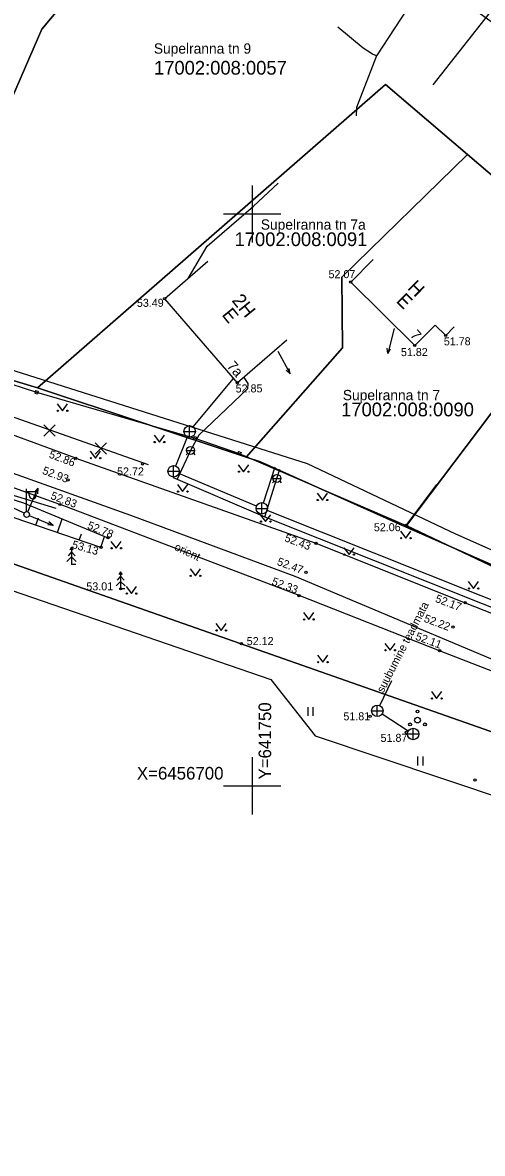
# Model space of a CAD drawing. Extents: x 641348 to 642102, y 6456398 to 6457052.
# Drawn here: x 641729.9 to 641770.1, y 6456667.9 to 6456766.7 of the extents above; entities that cross this region are included whole.
import ezdxf

# ---------------------------------------------------------------- set-up
doc = ezdxf.new("R2010")
doc.units = 0
for name, color, linetype in [('AED', 7, 'Continuous'), ('HALJASTUS', 7, 'Continuous'), ('HOONE', 7, 'Continuous'), ('KKAEV', 7, 'Continuous'), ('KORGUS', 7, 'Continuous'), ('KTRASS', 7, 'Continuous'), ('MOOTPIIR', 7, 'Continuous'), ('MPOHULIIN', 7, 'Continuous'), ('PIIR', 7, 'Continuous'), ('POST', 7, 'Continuous'), ('PUU', 7, 'Continuous'), ('RELJEEF', 7, 'Continuous'), ('SITRASS', 7, 'Continuous'), ('TEE', 7, 'Continuous'), ('VKAEV', 7, 'Continuous'), ('VORK', 7, 'Continuous'), ('VTRASS', 7, 'Continuous')]:
    doc.layers.add(name, color=color, linetype=linetype)

msp = doc.modelspace()

# ---------------------------------------------------------------- linework, layer by layer
at = {"layer": 'AED'}
for p, q in [((641726.815, 6456735.813), (641731.153, 6456734.421)), ((641726.816, 6456735.814), (641731.158, 6456734.419)), ((641731.071, 6456734.572), (641731.003, 6456734.331)), ((641731.003, 6456734.331), (641731.244, 6456734.264)), ((641731.071, 6456734.572), (641731.311, 6456734.505)), ((641731.311, 6456734.505), (641731.244, 6456734.264)), ((641744.912, 6456730.542), (641744.844, 6456730.302)), ((641744.844, 6456730.302), (641745.084, 6456730.234)), ((641744.912, 6456730.542), (641745.152, 6456730.474)), ((641745.152, 6456730.474), (641745.084, 6456730.234)), ((641748.793, 6456729.225), (641748.705, 6456728.991)), ((641748.793, 6456729.225), (641749.027, 6456729.137)), ((641749.027, 6456729.137), (641748.939, 6456728.903)), ((641748.705, 6456728.991), (641748.939, 6456728.903)), ((641763.453, 6456722.768), (641766.112, 6456726.343))]:
    msp.add_line(p, q, dxfattribs=at)
for points in [[(641731.153, 6456734.421), (641744.998, 6456730.388), (641748.866, 6456729.064), (641763.453, 6456722.768)], [(641763.453, 6456722.768), (641775.108, 6456717.232), (641783.86, 6456713.012)]]:
    msp.add_lwpolyline(points, dxfattribs=at)
at = {"layer": 'HALJASTUS'}
for p, q in [((641732.952, 6456733.402), (641733.415, 6456732.795)), ((641733.415, 6456732.795), (641733.861, 6456733.402)), ((641741.421, 6456730.663), (641741.884, 6456730.057)), ((641741.884, 6456730.057), (641742.33, 6456730.663)), ((641735.837, 6456729.257), (641736.3, 6456728.651)), ((641736.3, 6456728.651), (641736.746, 6456729.257)), ((641748.78, 6456728.073), (641749.244, 6456727.466)), ((641749.244, 6456727.466), (641749.689, 6456728.073)), ((641743.455, 6456726.334), (641743.918, 6456725.727)), ((641743.918, 6456725.727), (641744.364, 6456726.334)), ((641755.659, 6456725.594), (641756.123, 6456724.987)), ((641756.123, 6456724.987), (641756.568, 6456725.594)), ((641750.704, 6456723.707), (641751.167, 6456723.1)), ((641751.167, 6456723.1), (641751.613, 6456723.707)), ((641762.945, 6456722.263), (641763.408, 6456721.657)), ((641763.408, 6456721.657), (641763.854, 6456722.263)), ((641783.86, 6456713.012), (641763.453, 6456722.768)), ((641737.649, 6456721.375), (641738.112, 6456720.769)), ((641738.112, 6456720.769), (641738.558, 6456721.375)), ((641757.989, 6456720.82), (641758.453, 6456720.214)), ((641758.453, 6456720.214), (641758.898, 6456720.82)), ((641744.564, 6456718.97), (641745.028, 6456718.363)), ((641745.028, 6456718.363), (641745.473, 6456718.97)), ((641738.98, 6456717.416), (641739.444, 6456716.809)), ((641739.444, 6456716.809), (641739.889, 6456717.416)), ((641768.862, 6456717.86), (641769.325, 6456717.253)), ((641769.325, 6456717.253), (641769.771, 6456717.86)), ((641746.82, 6456714.197), (641747.284, 6456713.59)), ((641747.284, 6456713.59), (641747.729, 6456714.197)), ((641754.476, 6456715.159), (641754.939, 6456714.552)), ((641754.939, 6456714.552), (641755.385, 6456715.159)), ((641761.576, 6456712.457), (641762.04, 6456711.851)), ((641762.04, 6456711.851), (641762.485, 6456712.457)), ((641755.696, 6456711.421), (641756.16, 6456710.815)), ((641756.16, 6456710.815), (641756.605, 6456711.421)), ((641765.645, 6456708.239), (641766.108, 6456707.632)), ((641766.108, 6456707.632), (641766.553, 6456708.239)), ((641754.842, 6456706.886), (641754.842, 6456706.124)), ((641755.297, 6456706.886), (641755.297, 6456706.124)), ((641764.448, 6456702.549), (641764.448, 6456701.788)), ((641764.903, 6456702.549), (641764.903, 6456701.788))]:
    msp.add_line(p, q, dxfattribs=at)
for centre in [(641733.014, 6456732.795), (641733.843, 6456732.795), (641741.483, 6456730.057), (641742.312, 6456730.057), (641735.899, 6456728.651), (641736.728, 6456728.651), (641748.843, 6456727.466), (641749.672, 6456727.466), (641743.517, 6456725.727), (641744.346, 6456725.727), (641755.722, 6456724.987), (641756.55, 6456724.987), (641750.766, 6456723.1), (641751.595, 6456723.1), (641763.007, 6456721.657), (641763.836, 6456721.657), (641737.711, 6456720.769), (641738.54, 6456720.769), (641758.052, 6456720.214), (641758.88, 6456720.214), (641744.627, 6456718.363), (641745.456, 6456718.363), (641768.924, 6456717.253), (641769.753, 6456717.253), (641739.043, 6456716.809), (641739.871, 6456716.809), (641754.538, 6456714.552), (641755.367, 6456714.552), (641746.883, 6456713.59), (641747.712, 6456713.59), (641761.639, 6456711.851), (641762.468, 6456711.851), (641755.759, 6456710.815), (641756.587, 6456710.815), (641765.707, 6456707.632), (641766.536, 6456707.632)]:
    msp.add_circle(centre, 0.055, dxfattribs=at)
at = {"layer": 'HOONE'}
for p, q in [((641746.125, 6456745.837), (641742.36, 6456742.582)), ((641748.699, 6456735.248), (641742.36, 6456742.582)), ((641753.014, 6456738.978), (641748.699, 6456735.248))]:
    msp.add_line(p, q, dxfattribs=at)
msp.add_lwpolyline([(641760.557, 6456746.01), (641758.603, 6456744.039), (641764.196, 6456738.499), (641765.97, 6456740.291), (641766.897, 6456739.372), (641767.635, 6456740.117)], dxfattribs=at)
at = {"layer": 'KKAEV'}
for p, q in [((641744.53, 6456730.49), (641744.53, 6456731.49)), ((641744.03, 6456730.99), (641745.03, 6456730.99)), ((641742.63, 6456727.5), (641743.63, 6456727.5)), ((641743.13, 6456727), (641743.13, 6456728)), ((641750.33, 6456724.26), (641751.33, 6456724.26)), ((641750.83, 6456723.76), (641750.83, 6456724.76)), ((641760.422, 6456706.558), (641761.422, 6456706.558)), ((641760.922, 6456706.058), (641760.922, 6456707.058)), ((641763.553, 6456704.531), (641764.553, 6456704.531)), ((641764.053, 6456704.031), (641764.053, 6456705.031))]:
    msp.add_line(p, q, dxfattribs=at)
for centre in [(641744.53, 6456730.99), (641743.13, 6456727.5), (641750.83, 6456724.26), (641760.922, 6456706.558), (641764.053, 6456704.531)]:
    msp.add_circle(centre, 0.5, dxfattribs=at)
at = {"layer": 'KORGUS'}
for centre in [(641758.603, 6456744.039), (641742.36, 6456742.582), (641766.897, 6456739.372), (641764.196, 6456738.499), (641748.699, 6456735.248), (641734.576, 6456728.639), (641740.41, 6456728.146), (641733.908, 6456726.741), (641733.205, 6456724.598), (641763.453, 6456722.768), (641737.394, 6456721.689), (641755.562, 6456721.21), (641736.775, 6456720.841), (641754.694, 6456718.675), (641738.503, 6456717.221), (641754.09, 6456716.634), (641768.6, 6456716.002), (641767.534, 6456713.88), (641749.058, 6456712.437), (641766.364, 6456711.811), (641760.289, 6456706.086), (641763.461, 6456704.667), (641769.458, 6456700.51)]:
    msp.add_circle(centre, 0.1, dxfattribs=at)
at = {"layer": 'KTRASS'}
for p, q in [((641699.495, 6456742.626), (641740.918, 6456728.101)), ((641744.849, 6456731.375), (641748.36, 6456735.61)), ((641731.801, 6456731.551), (641732.791, 6456730.561)), ((641731.801, 6456730.561), (641732.791, 6456731.551)), ((641736.285, 6456729.983), (641737.275, 6456728.993)), ((641736.285, 6456728.993), (641737.275, 6456729.983)), ((641761.139, 6456707.009), (641762.204, 6456709.218)), ((641761.342, 6456706.286), (641763.633, 6456704.803))]:
    msp.add_line(p, q, dxfattribs=at)
for points in [[(641882.293, 6456676.556), (641879.793, 6456677.264), (641862.272, 6456681.047), (641847.198, 6456684.508), (641832.779, 6456688.406), (641818.38, 6456692.599), (641804.031, 6456697.918), (641789.589, 6456703.204), (641753.737, 6456718.29), (641739.389, 6456723.643), (641725.028, 6456728.774), (641710.75, 6456733.824), (641690.66, 6456742.345), (641687.29, 6456743.368), (641680.424, 6456744.475), (641672.832, 6456744.827), (641664.505, 6456743.391)], [(641743.316, 6456727.964), (641744.344, 6456730.526)], [(641750.369, 6456724.454), (641743.591, 6456727.306)], [(641750.984, 6456724.736), (641752, 6456727.88)], [(641793.426, 6456707.265), (641751.294, 6456724.075)]]:
    msp.add_lwpolyline(points, dxfattribs=at)
at = {"layer": 'MOOTPIIR'}
for points in [[(641633.656, 6456869.61), (641593.324, 6456824.646), (641596.15, 6456817.474), (641671.451, 6456766.581), (641700.616, 6456747.612), (641725.094, 6456737.587), (641754.787, 6456728.17), (641767.741, 6456722.035), (641796.852, 6456709.122), (641828.195, 6456698.248), (641877.143, 6456684.18), (641878.917, 6456688.745), (641860.096, 6456702.123), (641832.096, 6456722.629), (641785.033, 6456756.496), (641716.148, 6456806.694), (641633.656, 6456869.61)], [(641658.049, 6456747.768), (641664.347, 6456745.456), (641665.65, 6456742.161), (641672.689, 6456735.734), (641684.85, 6456736.647), (641696.225, 6456730.563), (641699.246, 6456726.945), (641702.591, 6456724.379), (641710.615, 6456724.938), (641714.896, 6456723.489), (641715.361, 6456721.771), (641751.632, 6456709.305), (641755.504, 6456704.38), (641772.442, 6456698.694), (641777.454, 6456694.452), (641793.131, 6456688.605), (641806.137, 6456685.281), (641806.101, 6456679.59), (641808.818, 6456670.456), (641832.177, 6456673.045), (641834.257, 6456673.29), (641848.388, 6456669.376)]]:
    msp.add_lwpolyline(points, dxfattribs=at)
at = {"layer": 'MPOHULIIN'}
for p, q in [((641762.391, 6456739.982), (641761.83, 6456737.804)), ((641762.454, 6456740.225), (641762.454, 6456740.225)), ((641752.129, 6456738.213), (641752.129, 6456738.213)), ((641752.248, 6456737.993), (641753.321, 6456736.015)), ((641761.83, 6456737.804), (641761.799, 6456738.278)), ((641761.83, 6456737.804), (641762.088, 6456738.203)), ((641753.321, 6456736.015), (641752.975, 6456736.341)), ((641753.321, 6456736.015), (641753.238, 6456736.483)), ((641730.39, 6456723.949), (641731.28, 6456726.016)), ((641731.28, 6456726.016), (641730.964, 6456725.661)), ((641731.28, 6456726.016), (641731.238, 6456725.542)), ((641730.066, 6456723.828), (641728.039, 6456724.806)), ((641730.291, 6456723.72), (641730.291, 6456723.72)), ((641730.291, 6456723.72), (641730.291, 6456723.72)), ((641730.291, 6456723.72), (641730.291, 6456723.72)), ((641730.522, 6456723.625), (641732.604, 6456722.771)), ((641732.604, 6456722.771), (641732.13, 6456722.805)), ((641732.604, 6456722.771), (641732.244, 6456723.082))]:
    msp.add_line(p, q, dxfattribs=at)
at = {"layer": 'PIIR'}
for points in [[(641480.374, 6456880.019), (641582.54, 6456812), (641698.58, 6456730.12), (641784.45, 6456699.97), (641780.186, 6456690.503)], [(641646.18, 6456782.39), (641672.79, 6456764.25), (641697.3, 6456747.91), (641719.52, 6456738.33), (641731.23, 6456734.8), (641749.48, 6456728.73), (641750.73, 6456728.32), (641763.39, 6456722.64), (641793.3, 6456709.51), (641823.26, 6456698.09), (641877.51, 6456683.77), (641879.49, 6456689.1), (641888.21, 6456688.44), (641898.03, 6456667.86), (641852.9, 6456679.59), (641819.95, 6456687.41), (641784.45, 6456699.97), (641698.58, 6456730.12), (641582.54, 6456812)]]:
    msp.add_lwpolyline(points, dxfattribs=at)
for points in [[(641697.3, 6456747.91), (641672.79, 6456764.25), (641703.78, 6456818.14), (641747.86, 6456785.57), (641731.61, 6456766.16), (641719.52, 6456738.33)], [(641719.52, 6456738.33), (641731.61, 6456766.16), (641747.86, 6456785.57), (641788.24, 6456755.82), (641780.45, 6456745.27), (641768.79, 6456755.21), (641761.63, 6456761.32), (641731.23, 6456734.8)], [(641749.48, 6456728.73), (641731.23, 6456734.8), (641761.63, 6456761.32), (641768.79, 6456755.21), (641757.83, 6456744.46), (641757.88, 6456738.3)], [(641793.3, 6456709.51), (641763.39, 6456722.64), (641780.45, 6456745.27), (641788.24, 6456755.82), (641815.41, 6456736.32), (641805.11, 6456721.91), (641800.88, 6456720.52)], [(641763.39, 6456722.64), (641750.73, 6456728.32), (641749.48, 6456728.73), (641757.88, 6456738.3), (641757.83, 6456744.46), (641768.79, 6456755.21), (641780.45, 6456745.27)]]:
    msp.add_lwpolyline(points, close=True, dxfattribs=at)
at = {"layer": 'POST'}
for p, q in [((641730.291, 6456723.97), (641730.291, 6456725.97)), ((641730.291, 6456725.72), (641731.291, 6456725.72)), ((641730.518, 6456725.399), (641730.518, 6456725.72)), ((641731.131, 6456725.399), (641731.131, 6456725.72)), ((641730.291, 6456723.72), (641730.291, 6456723.72))]:
    msp.add_line(p, q, dxfattribs=at)
msp.add_circle((641730.292, 6456723.72), 0.25, dxfattribs=at)
msp.add_arc((641730.824, 6456725.399), 0.306, 180, 0, dxfattribs=at)
at = {"layer": 'PUU'}
for p, q in [((641734.216, 6456720.46), (641733.916, 6456720.11)), ((641734.216, 6456720.86), (641734.066, 6456720.61)), ((641734.366, 6456720.61), (641734.216, 6456720.86)), ((641734.216, 6456720.86), (641734.216, 6456719.36)), ((641734.516, 6456720.11), (641734.216, 6456720.46)), ((641734.216, 6456720.01), (641733.816, 6456719.61)), ((641734.616, 6456719.61), (641734.216, 6456720.01)), ((641734.576, 6456719.36), (641734.216, 6456719.36)), ((641738.503, 6456718.321), (641738.203, 6456717.971)), ((641738.503, 6456718.721), (641738.353, 6456718.471)), ((641738.653, 6456718.471), (641738.503, 6456718.721)), ((641738.503, 6456718.721), (641738.503, 6456717.221)), ((641738.803, 6456717.971), (641738.503, 6456718.321)), ((641738.503, 6456717.871), (641738.103, 6456717.471)), ((641738.903, 6456717.471), (641738.503, 6456717.871)), ((641738.863, 6456717.221), (641738.503, 6456717.221))]:
    msp.add_line(p, q, dxfattribs=at)
for centre, radius in [((641764.437, 6456706.493), 0.125), ((641763.787, 6456705.368), 0.125), ((641764.437, 6456705.743), 0.25), ((641765.087, 6456705.368), 0.125)]:
    msp.add_circle(centre, radius, dxfattribs=at)
at = {"layer": 'RELJEEF'}
for p, q in [((641731.099, 6456722.784), (641731.325, 6456723.444)), ((641732.991, 6456722.136), (641733.402, 6456723.339)), ((641734.883, 6456721.489), (641735.069, 6456722.031)), ((641736.775, 6456720.841), (641737.106, 6456721.808))]:
    msp.add_line(p, q, dxfattribs=at)
for points in [[(641721.816, 6456727.314), (641724.057, 6456726.643), (641730.013, 6456724.74), (641737.394, 6456721.689)], [(641736.775, 6456720.841), (641729.207, 6456723.431), (641724.656, 6456724.734), (641722.503, 6456724.958)]]:
    msp.add_lwpolyline(points, dxfattribs=at)
at = {"layer": 'SITRASS'}
for points in [[(641766.53, 6456772.64), (641766.38, 6456772.45), (641765.839, 6456771.427), (641764.045, 6456768.741), (641760.85, 6456763.813), (641760.492, 6456763.974), (641759.678, 6456764.487), (641757.481, 6456766.337)], [(641760.85, 6456763.813), (641759.103, 6456759.299), (641759.09, 6456758.58)], [(641744.397, 6456744.343), (641746.06, 6456747.19), (641750.101, 6456750.677), (641752.253, 6456752.68)]]:
    msp.add_lwpolyline(points, dxfattribs=at)
at = {"layer": 'TEE'}
for points in [[(641664.513, 6456743.518), (641671.273, 6456745.215), (641681.286, 6456743.571), (641686.649, 6456742.409), (641688.866, 6456740.885), (641697.538, 6456737.119), (641710.837, 6456731.966), (641725.829, 6456726.401), (641732.852, 6456724.263)], [(641734.576, 6456728.639), (641725.843, 6456731.854), (641723.455, 6456732.509)], [(641722.028, 6456728.572), (641725.207, 6456727.491), (641733.149, 6456724.616)], [(641734.576, 6456728.639), (641755.562, 6456721.21), (641768.6, 6456716.002), (641786.171, 6456709.09), (641799.497, 6456703.59), (641813.523, 6456698.586), (641827.596, 6456694.133), (641834.142, 6456692.332), (641846.862, 6456688.935), (641862.744, 6456685.086), (641876.234, 6456681.823)], [(641833.12, 6456687.736), (641826.515, 6456689.805), (641812.764, 6456694.035), (641797.698, 6456699.41), (641784.891, 6456704.588), (641766.364, 6456711.811), (641754.09, 6456716.634), (641733.149, 6456724.616)]]:
    msp.add_lwpolyline(points, dxfattribs=at)
at = {"layer": 'VKAEV'}
for p, q in [((641744.363, 6456729.073), (641744.223, 6456728.933)), ((641744.26, 6456729.32), (641744.96, 6456729.32)), ((641744.857, 6456729.073), (641744.997, 6456728.933)), ((641751.903, 6456726.633), (641751.763, 6456726.493)), ((641751.8, 6456726.88), (641752.5, 6456726.88)), ((641752.397, 6456726.633), (641752.537, 6456726.493))]:
    msp.add_line(p, q, dxfattribs=at)
for centre in [(641744.61, 6456729.32), (641752.15, 6456726.88)]:
    msp.add_circle(centre, 0.35, dxfattribs=at)
at = {"layer": 'VORK'}
for p, q in [((641750, 6456752.5), (641750, 6456747.5)), ((641747.5, 6456750), (641752.5, 6456750)), ((641750, 6456702.5), (641750, 6456697.5)), ((641747.5, 6456700), (641752.5, 6456700))]:
    msp.add_line(p, q, dxfattribs=at)
at = {"layer": 'VTRASS'}
for points in [[(641786.823, 6456760.16), (641773.06, 6456770.572), (641771.839, 6456769.001), (641765.767, 6456761.293)], [(641749.26, 6456735.71), (641749.6, 6456735.17), (641749.58, 6456734.71), (641745.34, 6456730.67), (641744.61, 6456729.32), (641743.44, 6456726.8)], [(641743.09, 6456726.95), (641751.11, 6456723.51), (641752.15, 6456726.88), (641752.4, 6456727.7)], [(641751.11, 6456723.51), (641793.67, 6456706.54), (641809.95, 6456700.05), (641807.08, 6456692.98), (641806.87, 6456692.45), (641806.55, 6456692.02), (641804.41, 6456686.05), (641793.38, 6456689.8)]]:
    msp.add_lwpolyline(points, dxfattribs=at)

# ---------------------------------------------------------------- texts
at = {"layer": 'HOONE'}
for s, height, rotation, p in [('H', 1.2, 315.14942, (641763.503, 6456743.478)), ('2H', 1.2, 308.9153, (641748.163, 6456742.417)), ('E', 1.2, 315.14942, (641762.507, 6456742.348)), ('E', 1.2, 308.9153, (641747.289, 6456741.174)), ('7', 0.9, 310.99931, (641763.736, 6456739.373)), ('7a', 0.9, 310.99931, (641747.735, 6456736.669))]:
    msp.add_text(s, height=height, rotation=rotation, dxfattribs=at).set_placement(p)
at = {"layer": 'KORGUS'}
for s, rotation, p in [('52.07', 0.28368, (641756.663, 6456744.38)), ('53.49', 0.28368, (641739.923, 6456741.875)), ('51.78', 0.28368, (641766.734, 6456738.51)), ('51.82', 0.28368, (641762.987, 6456737.571)), ('52.85', 0.28368, (641748.551, 6456734.389)), ('52.86', 339.45728, (641732.18, 6456728.714)), ('52.93', 339.45728, (641731.604, 6456727.298)), ('52.72', 0.28368, (641738.193, 6456727.132)), ('52.83', 339.45728, (641732.329, 6456725.1)), ('52.78', 337.90789, (641735.529, 6456722.513)), ('52.06', 0.28368, (641760.622, 6456722.252)), ('53.13', 344.01981, (641734.194, 6456720.804)), ('52.43', 339.45728, (641752.76, 6456721.405)), ('52.47', 339.45728, (641752.105, 6456719.333)), ('52.33', 339.45728, (641751.64, 6456717.599)), ('53.01', 0.28368, (641735.509, 6456717.083)), ('52.17', 339.45728, (641765.926, 6456716.097)), ('52.22', 339.45728, (641764.933, 6456714.363)), ('52.11', 339.45728, (641764.193, 6456712.799)), ('52.12', 0.28368, (641749.52, 6456712.298)), ('51.81', 0.28368, (641757.962, 6456705.723)), ('51.87', 0.28368, (641761.21, 6456703.838))]:
    msp.add_text(s, height=0.7, rotation=rotation, dxfattribs=at).set_placement(p)
at = {"layer": 'KTRASS'}
for s, rotation, p in [('orient', 334.57939, (641743.136, 6456720.653)), ('suubumine teadmata', 62.81702, (641761.454, 6456708.077))]:
    msp.add_text(s, height=0.7, rotation=rotation, dxfattribs=at).set_placement(p)
at = {"layer": 'PIIR'}
for s, height, p in [('Supelranna tn 9', 0.9, (641741.402, 6456764.017)), ('17002:008:0057', 1.2, (641741.416, 6456762.181)), ('Supelranna tn 7a', 0.9, (641750.744, 6456748.625)), ('17002:008:0091', 1.2, (641748.454, 6456747.192)), ('Supelranna tn 7', 0.9, (641757.912, 6456733.715)), ('17002:008:0090', 1.2, (641757.762, 6456732.306))]:
    msp.add_text(s, height=height, dxfattribs=at).set_placement(p)
at = {"layer": 'VORK'}
msp.add_text('Y=641750', height=1.1, rotation=90, dxfattribs=at).set_placement((641751.65, 6456700.55))
msp.add_text('X=6456700', height=1.1, dxfattribs=at).set_placement((641739.921, 6456700.55))

doc.saveas('drawing.dxf')
